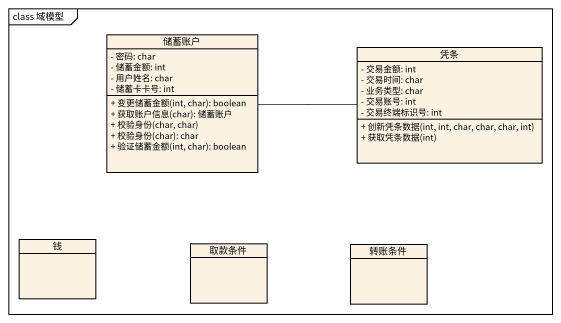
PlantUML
@startuml
mainframe class 域模型
hide circle
hide empty members
skinparam classAttributeIconSize 0
class 储蓄账户 {
  - 密码: char
  - 储蓄金额: int
  - 用户姓名: char
  - 储蓄卡卡号: int
  + 变更储蓄金额(int, char): boolean
  + 获取账户信息(char): 储蓄账户
  + 校验身份(char, char)
  + 校验身份(char): char
  + 验证储蓄金额(int, char): boolean
}
class 凭条 {
  - 交易金额: int
  - 交易时间: char
  - 业务类型: char
  - 交易账号: int
  - 交易终端标识号: int
  + 创新凭条数据(int, int, char, char, char, int)
  + 获取凭条数据(int)
}
class 钱
class 取款条件
class 转账条件
储蓄账户 -right- 凭条
@enduml
